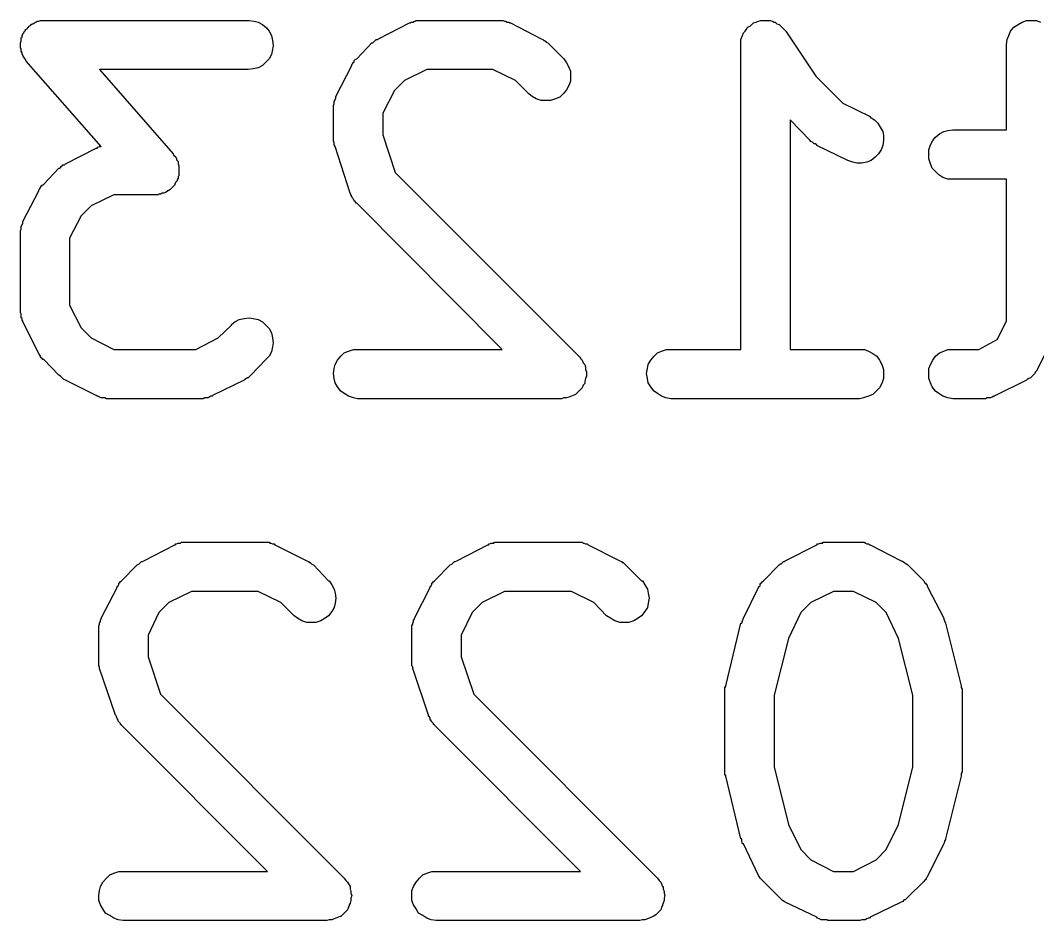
# Model space of a CAD drawing. Extents: x 15.91 to 17.39, y -11.49 to -9.94.
# Drawn here: x 16.3678 to 16.4896, y -10.4264 to -10.3186 of the extents above; entities that cross this region are included whole.
import ezdxf

# ---------------------------------------------------------------- set-up
doc = ezdxf.new("R2010")
doc.units = 0
doc.header["$MEASUREMENT"] = 0
doc.layers.add('BLACK', color=7, linetype='CONTINUOUS')

msp = doc.modelspace()

# ---------------------------------------------------------------- linework, layer by layer
at = {"layer": 'BLACK', "linetype": 'CONTINUOUS'}
for p, q in [((16.3686, -10.3196), (16.3687, -10.3194)), ((16.3687, -10.3194), (16.3688, -10.3194)), ((16.3688, -10.3193), (16.369, -10.3192)), ((16.3688, -10.3194), (16.3688, -10.3193)), ((16.369, -10.3192), (16.3691, -10.3191)), ((16.3691, -10.3191), (16.3692, -10.319)), ((16.3692, -10.319), (16.3693, -10.319)), ((16.3693, -10.319), (16.3695, -10.3189)), ((16.3695, -10.3189), (16.3696, -10.3188)), ((16.3696, -10.3188), (16.3697, -10.3188)), ((16.3697, -10.3188), (16.3698, -10.3187)), ((16.3698, -10.3187), (16.37, -10.3187)), ((16.37, -10.3187), (16.3702, -10.3186)), ((16.3702, -10.3186), (16.3703, -10.3186)), ((16.3703, -10.3186), (16.3704, -10.3186)), ((16.3704, -10.3186), (16.3706, -10.3186)), ((16.3706, -10.3186), (16.3708, -10.3186)), ((16.3708, -10.3186), (16.3951, -10.3186)), ((16.3951, -10.3186), (16.3952, -10.3186)), ((16.3952, -10.3186), (16.3958, -10.3187)), ((16.3958, -10.3187), (16.3963, -10.3188)), ((16.3963, -10.3188), (16.3968, -10.3191)), ((16.3968, -10.3191), (16.3973, -10.3195)), ((16.4107, -10.3208), (16.4144, -10.3189)), ((16.4144, -10.3189), (16.4145, -10.3189)), ((16.4145, -10.3189), (16.4146, -10.3188)), ((16.4146, -10.3188), (16.4146, -10.3188)), ((16.4146, -10.3188), (16.4148, -10.3188)), ((16.4148, -10.3188), (16.415, -10.3187)), ((16.415, -10.3187), (16.4151, -10.3187)), ((16.4151, -10.3187), (16.4152, -10.3186)), ((16.4152, -10.3186), (16.4154, -10.3186)), ((16.4154, -10.3186), (16.4156, -10.3186)), ((16.4156, -10.3186), (16.4157, -10.3186)), ((16.4157, -10.3186), (16.4158, -10.3186)), ((16.4158, -10.3186), (16.4251, -10.3186)), ((16.4251, -10.3186), (16.4252, -10.3186)), ((16.4252, -10.3186), (16.4253, -10.3186)), ((16.4253, -10.3186), (16.4254, -10.3186)), ((16.4254, -10.3186), (16.4256, -10.3186)), ((16.4256, -10.3186), (16.4258, -10.3187)), ((16.4258, -10.3187), (16.4258, -10.3187)), ((16.4258, -10.3187), (16.4259, -10.3187)), ((16.4259, -10.3187), (16.4261, -10.3188)), ((16.4261, -10.3188), (16.4263, -10.3188)), ((16.4263, -10.3188), (16.4264, -10.3189)), ((16.4264, -10.3189), (16.4265, -10.3189)), ((16.4265, -10.3189), (16.4302, -10.3208)), ((16.4548, -10.3196), (16.4549, -10.3194)), ((16.4549, -10.3194), (16.4552, -10.3193)), ((16.4549, -10.3194), (16.4549, -10.3194)), ((16.4549, -10.3194), (16.4549, -10.3194)), ((16.4552, -10.3193), (16.4554, -10.3191)), ((16.4554, -10.3191), (16.4556, -10.3189)), ((16.4554, -10.3191), (16.4554, -10.3191)), ((16.4554, -10.3191), (16.4554, -10.3191)), ((16.4556, -10.3189), (16.4559, -10.3188)), ((16.4559, -10.3188), (16.4562, -10.3187)), ((16.4559, -10.3188), (16.4559, -10.3188)), ((16.4559, -10.3188), (16.4559, -10.3188)), ((16.4562, -10.3187), (16.4565, -10.3186)), ((16.4565, -10.3186), (16.4565, -10.3186)), ((16.4565, -10.3186), (16.4565, -10.3186)), ((16.4565, -10.3186), (16.4567, -10.3186)), ((16.4567, -10.3186), (16.457, -10.3186)), ((16.457, -10.3186), (16.457, -10.3186)), ((16.457, -10.3186), (16.4573, -10.3186)), ((16.457, -10.3186), (16.457, -10.3186)), ((16.4573, -10.3186), (16.4576, -10.3186)), ((16.4576, -10.3186), (16.4576, -10.3186)), ((16.4576, -10.3186), (16.4576, -10.3186)), ((16.4576, -10.3186), (16.4579, -10.3187)), ((16.4579, -10.3187), (16.4581, -10.3188)), ((16.4581, -10.3188), (16.4582, -10.3188)), ((16.4582, -10.3188), (16.4582, -10.3188)), ((16.4582, -10.3188), (16.4584, -10.319)), ((16.4584, -10.319), (16.4587, -10.3191)), ((16.4587, -10.3191), (16.4587, -10.3191)), ((16.4587, -10.3191), (16.4587, -10.3191)), ((16.4587, -10.3191), (16.4589, -10.3193)), ((16.4589, -10.3193), (16.4591, -10.3195)), ((16.4864, -10.3199), (16.4868, -10.3194)), ((16.4868, -10.3194), (16.4873, -10.3191)), ((16.4873, -10.3191), (16.4878, -10.3188)), ((16.4878, -10.3188), (16.4883, -10.3186)), ((16.4883, -10.3186), (16.4889, -10.3186)), ((16.4889, -10.3186), (16.4895, -10.3186)), ((16.4895, -10.3186), (16.49, -10.3188)), ((16.3679, -10.3207), (16.368, -10.3206)), ((16.368, -10.3204), (16.3681, -10.3203)), ((16.368, -10.3206), (16.368, -10.3204)), ((16.3681, -10.3202), (16.3682, -10.3201)), ((16.3681, -10.3203), (16.3681, -10.3202)), ((16.3682, -10.3201), (16.3683, -10.3199)), ((16.3683, -10.3199), (16.3684, -10.3198)), ((16.3684, -10.3197), (16.3686, -10.3196)), ((16.3684, -10.3198), (16.3684, -10.3197)), ((16.3973, -10.3195), (16.3976, -10.3199)), ((16.3976, -10.3199), (16.3979, -10.3204)), ((16.3979, -10.3204), (16.398, -10.321)), ((16.4541, -10.3209), (16.4542, -10.3206)), ((16.4542, -10.3206), (16.4543, -10.3204)), ((16.4543, -10.3204), (16.4544, -10.3201)), ((16.4543, -10.3204), (16.4543, -10.3204)), ((16.4543, -10.3204), (16.4543, -10.3204)), ((16.4544, -10.3201), (16.4546, -10.3199)), ((16.4546, -10.3199), (16.4548, -10.3196)), ((16.4546, -10.3199), (16.4546, -10.3199)), ((16.4546, -10.3199), (16.4546, -10.3199)), ((16.4591, -10.3195), (16.4591, -10.3195)), ((16.4591, -10.3195), (16.4591, -10.3195)), ((16.4591, -10.3195), (16.4593, -10.3197)), ((16.4593, -10.3197), (16.4595, -10.3199)), ((16.4595, -10.3199), (16.4631, -10.3253)), ((16.486, -10.3209), (16.4862, -10.3204)), ((16.4862, -10.3204), (16.4864, -10.3199)), ((16.3678, -10.3213), (16.3679, -10.3211)), ((16.3678, -10.3214), (16.3678, -10.3213)), ((16.3678, -10.3215), (16.3678, -10.3214)), ((16.3678, -10.3217), (16.3678, -10.3215)), ((16.3678, -10.3219), (16.3678, -10.3217)), ((16.3679, -10.322), (16.3678, -10.3219)), ((16.3679, -10.3208), (16.3679, -10.3207)), ((16.3679, -10.3209), (16.3679, -10.3208)), ((16.3679, -10.3211), (16.3679, -10.3209)), ((16.398, -10.321), (16.3981, -10.3216)), ((16.3981, -10.3216), (16.398, -10.3221)), ((16.4081, -10.3232), (16.4099, -10.3213)), ((16.4099, -10.3213), (16.41, -10.3213)), ((16.41, -10.3213), (16.4101, -10.3212)), ((16.4101, -10.3212), (16.4102, -10.3211)), ((16.4102, -10.3211), (16.4103, -10.321)), ((16.4103, -10.321), (16.4104, -10.3209)), ((16.4104, -10.3209), (16.4106, -10.3209)), ((16.4106, -10.3209), (16.4107, -10.3208)), ((16.4302, -10.3208), (16.4302, -10.3208)), ((16.4302, -10.3208), (16.4304, -10.3209)), ((16.4304, -10.3209), (16.4305, -10.321)), ((16.4305, -10.321), (16.4306, -10.321)), ((16.4306, -10.321), (16.4307, -10.3211)), ((16.4307, -10.3211), (16.4308, -10.3212)), ((16.4308, -10.3212), (16.431, -10.3213)), ((16.431, -10.3213), (16.4329, -10.3232)), ((16.4541, -10.3212), (16.4541, -10.3209)), ((16.4541, -10.3209), (16.4541, -10.3209)), ((16.4541, -10.3209), (16.4541, -10.3209)), ((16.4541, -10.3215), (16.4541, -10.3212)), ((16.4541, -10.358), (16.4541, -10.3215)), ((16.4541, -10.3215), (16.4541, -10.3215)), ((16.4541, -10.3215), (16.4541, -10.3215)), ((16.4541, -10.3215), (16.4541, -10.3215)), ((16.4541, -10.3215), (16.4541, -10.3215)), ((16.4859, -10.3215), (16.486, -10.3209)), ((16.4859, -10.3317), (16.4859, -10.3215)), ((16.4859, -10.3215), (16.4859, -10.3215)), ((16.3679, -10.3221), (16.3679, -10.322)), ((16.3679, -10.3223), (16.3679, -10.3221)), ((16.368, -10.3225), (16.3679, -10.3223)), ((16.368, -10.3226), (16.368, -10.3225)), ((16.368, -10.3225), (16.368, -10.3225)), ((16.3681, -10.3228), (16.368, -10.3226)), ((16.3682, -10.323), (16.3681, -10.3228)), ((16.3683, -10.3231), (16.3682, -10.323)), ((16.3683, -10.3232), (16.3683, -10.3231)), ((16.3979, -10.3227), (16.3976, -10.3232)), ((16.398, -10.3221), (16.3979, -10.3227)), ((16.3684, -10.3233), (16.3683, -10.3232)), ((16.3685, -10.3235), (16.3684, -10.3233)), ((16.3775, -10.3337), (16.3685, -10.3235)), ((16.3685, -10.3235), (16.3685, -10.3235)), ((16.3963, -10.3243), (16.3957, -10.3244)), ((16.3968, -10.324), (16.3963, -10.3243)), ((16.3972, -10.3236), (16.3968, -10.324)), ((16.3976, -10.3232), (16.3972, -10.3236)), ((16.4056, -10.3277), (16.4075, -10.324)), ((16.4075, -10.3239), (16.4076, -10.3238)), ((16.4075, -10.324), (16.4075, -10.3239)), ((16.4076, -10.3238), (16.4077, -10.3236)), ((16.4077, -10.3236), (16.4078, -10.3236)), ((16.4078, -10.3234), (16.4079, -10.3233)), ((16.4078, -10.3236), (16.4078, -10.3234)), ((16.4079, -10.3233), (16.4081, -10.3232)), ((16.4329, -10.3232), (16.4329, -10.3232)), ((16.4329, -10.3232), (16.4332, -10.3237)), ((16.4332, -10.3237), (16.4335, -10.3242)), ((16.4335, -10.3242), (16.4337, -10.3247)), ((16.3951, -10.3245), (16.3773, -10.3245)), ((16.3773, -10.3245), (16.3861, -10.3346)), ((16.3957, -10.3244), (16.3951, -10.3245)), ((16.4165, -10.3245), (16.4138, -10.3258)), ((16.4244, -10.3245), (16.4165, -10.3245)), ((16.4271, -10.3258), (16.4244, -10.3245)), ((16.4337, -10.3247), (16.4337, -10.3253)), ((16.4337, -10.3253), (16.4337, -10.3259)), ((16.4631, -10.3253), (16.4663, -10.3285)), ((16.4138, -10.3258), (16.4126, -10.327)), ((16.4287, -10.3274), (16.4271, -10.3258)), ((16.4335, -10.3264), (16.4332, -10.3269)), ((16.4337, -10.3259), (16.4335, -10.3264)), ((16.4055, -10.3281), (16.4056, -10.3279)), ((16.4056, -10.3278), (16.4056, -10.3277)), ((16.4056, -10.3279), (16.4056, -10.3278)), ((16.4126, -10.327), (16.4112, -10.3297)), ((16.4291, -10.3277), (16.4287, -10.3274)), ((16.4296, -10.328), (16.4291, -10.3277)), ((16.4302, -10.3282), (16.4296, -10.328)), ((16.4319, -10.328), (16.4313, -10.3282)), ((16.4324, -10.3278), (16.4319, -10.328)), ((16.4328, -10.3274), (16.4324, -10.3278)), ((16.4332, -10.3269), (16.4328, -10.3274)), ((16.4053, -10.3288), (16.4054, -10.3286)), ((16.4053, -10.3289), (16.4053, -10.3288)), ((16.4053, -10.329), (16.4053, -10.3289)), ((16.4053, -10.3328), (16.4053, -10.329)), ((16.4053, -10.329), (16.4053, -10.329)), ((16.4054, -10.3283), (16.4055, -10.3281)), ((16.4054, -10.3284), (16.4054, -10.3283)), ((16.4054, -10.3283), (16.4054, -10.3283)), ((16.4054, -10.3286), (16.4054, -10.3284)), ((16.4308, -10.3282), (16.4302, -10.3282)), ((16.4313, -10.3282), (16.4308, -10.3282)), ((16.4663, -10.3285), (16.4696, -10.3301)), ((16.4112, -10.3297), (16.4112, -10.3323)), ((16.4696, -10.3301), (16.4696, -10.3302)), ((16.4696, -10.3302), (16.4701, -10.3305)), ((16.4624, -10.333), (16.46, -10.3305)), ((16.46, -10.3305), (16.46, -10.358)), ((16.4701, -10.3305), (16.4705, -10.3309)), ((16.4705, -10.3309), (16.4708, -10.3314)), ((16.4708, -10.3314), (16.4711, -10.3319)), ((16.4053, -10.333), (16.4053, -10.3328)), ((16.4112, -10.3323), (16.4127, -10.3368)), ((16.4711, -10.3319), (16.4712, -10.3324)), ((16.4712, -10.3324), (16.4712, -10.333)), ((16.4771, -10.333), (16.4774, -10.3326)), ((16.4774, -10.3326), (16.4779, -10.3322)), ((16.4779, -10.3322), (16.4784, -10.3319)), ((16.4784, -10.3319), (16.4789, -10.3318)), ((16.4789, -10.3318), (16.4795, -10.3317)), ((16.4795, -10.3317), (16.4859, -10.3317)), ((16.3732, -10.3358), (16.3769, -10.3339)), ((16.3769, -10.3339), (16.377, -10.3339)), ((16.377, -10.3339), (16.3771, -10.3338)), ((16.3771, -10.3338), (16.3773, -10.3337)), ((16.3771, -10.3338), (16.3771, -10.3338)), ((16.3773, -10.3337), (16.3775, -10.3337)), ((16.4053, -10.3331), (16.4053, -10.333)), ((16.4054, -10.3332), (16.4053, -10.3331)), ((16.4054, -10.3334), (16.4054, -10.3332)), ((16.4054, -10.3335), (16.4054, -10.3334)), ((16.4055, -10.3337), (16.4054, -10.3335)), ((16.4073, -10.3393), (16.4055, -10.3337)), ((16.4055, -10.3337), (16.4055, -10.3337)), ((16.4625, -10.3331), (16.4624, -10.333)), ((16.4627, -10.3332), (16.4625, -10.3331)), ((16.4628, -10.3333), (16.4627, -10.3332)), ((16.4629, -10.3334), (16.4628, -10.3333)), ((16.463, -10.3334), (16.4629, -10.3334)), ((16.4632, -10.3335), (16.463, -10.3334)), ((16.4632, -10.3336), (16.4632, -10.3335)), ((16.4669, -10.3354), (16.4632, -10.3336)), ((16.4711, -10.3336), (16.4709, -10.3341)), ((16.4712, -10.333), (16.4711, -10.3336)), ((16.4766, -10.3341), (16.4768, -10.3335)), ((16.4768, -10.3335), (16.4771, -10.333)), ((16.3861, -10.3346), (16.3861, -10.3346)), ((16.3861, -10.3346), (16.3862, -10.3348)), ((16.3862, -10.3348), (16.3864, -10.3349)), ((16.3864, -10.3349), (16.3864, -10.335)), ((16.3864, -10.335), (16.3865, -10.3351)), ((16.3865, -10.3351), (16.3865, -10.3353)), ((16.3865, -10.3353), (16.3866, -10.3354)), ((16.4702, -10.335), (16.4697, -10.3354)), ((16.4706, -10.3346), (16.4702, -10.335)), ((16.4709, -10.3341), (16.4706, -10.3346)), ((16.4766, -10.3346), (16.4766, -10.3341)), ((16.4766, -10.3352), (16.4766, -10.3346)), ((16.4768, -10.3358), (16.4766, -10.3352)), ((16.3706, -10.3382), (16.3724, -10.3363)), ((16.3724, -10.3363), (16.3725, -10.3363)), ((16.3725, -10.3363), (16.3726, -10.3362)), ((16.3726, -10.3362), (16.3727, -10.3361)), ((16.3727, -10.3361), (16.3728, -10.336)), ((16.3728, -10.336), (16.3729, -10.3359)), ((16.3729, -10.3359), (16.3731, -10.3359)), ((16.3731, -10.3359), (16.3732, -10.3358)), ((16.3866, -10.3354), (16.3867, -10.3355)), ((16.3867, -10.3355), (16.3867, -10.3356)), ((16.3867, -10.3356), (16.3867, -10.3358)), ((16.3867, -10.3358), (16.3868, -10.336)), ((16.3868, -10.336), (16.3868, -10.3361)), ((16.3868, -10.3361), (16.3868, -10.3362)), ((16.3868, -10.3362), (16.3868, -10.3364)), ((16.3868, -10.3364), (16.3868, -10.3366)), ((16.4675, -10.3356), (16.4669, -10.3354)), ((16.468, -10.3357), (16.4675, -10.3356)), ((16.4686, -10.3357), (16.468, -10.3357)), ((16.4692, -10.3356), (16.4686, -10.3357)), ((16.4697, -10.3354), (16.4692, -10.3356)), ((16.477, -10.3363), (16.4768, -10.3358)), ((16.4774, -10.3367), (16.477, -10.3363)), ((16.3867, -10.3375), (16.3866, -10.3377)), ((16.3866, -10.3377), (16.3866, -10.3378)), ((16.3868, -10.3372), (16.3867, -10.3373)), ((16.3867, -10.3373), (16.3867, -10.3375)), ((16.3868, -10.3366), (16.3868, -10.3367)), ((16.3868, -10.3367), (16.3868, -10.3368)), ((16.3868, -10.3368), (16.3868, -10.3369)), ((16.3868, -10.3369), (16.3868, -10.3371)), ((16.3868, -10.3371), (16.3868, -10.3372)), ((16.4127, -10.3368), (16.4347, -10.3588)), ((16.4778, -10.3371), (16.4774, -10.3367)), ((16.4783, -10.3374), (16.4778, -10.3371)), ((16.4789, -10.3376), (16.4783, -10.3374)), ((16.4795, -10.3376), (16.4789, -10.3376)), ((16.4859, -10.3376), (16.4795, -10.3376)), ((16.4795, -10.3376), (16.4795, -10.3376)), ((16.4859, -10.3546), (16.4859, -10.3376)), ((16.37, -10.3389), (16.3701, -10.3388)), ((16.37, -10.339), (16.37, -10.3389)), ((16.3701, -10.3388), (16.3702, -10.3386)), ((16.3702, -10.3386), (16.3703, -10.3385)), ((16.3703, -10.3384), (16.3705, -10.3383)), ((16.3703, -10.3385), (16.3703, -10.3384)), ((16.3705, -10.3383), (16.3706, -10.3382)), ((16.3857, -10.3389), (16.3855, -10.339)), ((16.3858, -10.3388), (16.3857, -10.3389)), ((16.3859, -10.3387), (16.3858, -10.3388)), ((16.386, -10.3386), (16.3859, -10.3387)), ((16.3861, -10.3385), (16.386, -10.3386)), ((16.3862, -10.3384), (16.3861, -10.3385)), ((16.3863, -10.3383), (16.3862, -10.3384)), ((16.3864, -10.338), (16.3863, -10.3382)), ((16.3863, -10.3382), (16.3863, -10.3383)), ((16.3865, -10.3379), (16.3864, -10.338)), ((16.3866, -10.3378), (16.3865, -10.3379)), ((16.3681, -10.3427), (16.37, -10.339)), ((16.379, -10.3395), (16.3763, -10.3408)), ((16.3839, -10.3395), (16.379, -10.3395)), ((16.3841, -10.3395), (16.3839, -10.3395)), ((16.3843, -10.3395), (16.3841, -10.3395)), ((16.3844, -10.3394), (16.3843, -10.3395)), ((16.3845, -10.3394), (16.3844, -10.3394)), ((16.3846, -10.3394), (16.3845, -10.3394)), ((16.3848, -10.3393), (16.3846, -10.3394)), ((16.3849, -10.3393), (16.3848, -10.3393)), ((16.385, -10.3393), (16.3849, -10.3393)), ((16.3852, -10.3392), (16.385, -10.3393)), ((16.3854, -10.3391), (16.3852, -10.3392)), ((16.3855, -10.339), (16.3854, -10.339)), ((16.3854, -10.339), (16.3854, -10.3391)), ((16.4074, -10.3394), (16.4073, -10.3393)), ((16.4074, -10.3395), (16.4074, -10.3394)), ((16.4075, -10.3397), (16.4074, -10.3395)), ((16.4076, -10.3399), (16.4075, -10.3397)), ((16.4077, -10.34), (16.4076, -10.3399)), ((16.4076, -10.3399), (16.4076, -10.3399)), ((16.4078, -10.3402), (16.4077, -10.34)), ((16.3763, -10.3408), (16.3751, -10.342)), ((16.4079, -10.3403), (16.4078, -10.3402)), ((16.408, -10.3404), (16.4079, -10.3403)), ((16.408, -10.3405), (16.408, -10.3404)), ((16.4081, -10.3405), (16.408, -10.3405)), ((16.4255, -10.358), (16.4081, -10.3405)), ((16.3751, -10.342), (16.3737, -10.3447)), ((16.3678, -10.3438), (16.3679, -10.3436)), ((16.3678, -10.3439), (16.3678, -10.3438)), ((16.3679, -10.3433), (16.368, -10.3431)), ((16.3679, -10.3434), (16.3679, -10.3433)), ((16.3679, -10.3433), (16.3679, -10.3433)), ((16.3679, -10.3436), (16.3679, -10.3434)), ((16.368, -10.3431), (16.3681, -10.3429)), ((16.3681, -10.3428), (16.3681, -10.3427)), ((16.3681, -10.3429), (16.3681, -10.3428)), ((16.3678, -10.344), (16.3678, -10.3439)), ((16.3678, -10.3534), (16.3678, -10.344)), ((16.3678, -10.344), (16.3678, -10.344)), ((16.3737, -10.3447), (16.3737, -10.3527)), ((16.3678, -10.3535), (16.3678, -10.3534)), ((16.3678, -10.3536), (16.3678, -10.3535)), ((16.3737, -10.3527), (16.3751, -10.3554)), ((16.3679, -10.3538), (16.3678, -10.3536)), ((16.3679, -10.354), (16.3679, -10.3538)), ((16.3679, -10.3541), (16.3679, -10.354)), ((16.3679, -10.3542), (16.3679, -10.3541)), ((16.368, -10.3543), (16.3679, -10.3542)), ((16.368, -10.3545), (16.368, -10.3543)), ((16.3681, -10.3546), (16.368, -10.3545)), ((16.3681, -10.3547), (16.3681, -10.3546)), ((16.37, -10.3585), (16.3681, -10.3547)), ((16.3681, -10.3547), (16.3681, -10.3547)), ((16.3931, -10.355), (16.3935, -10.3547)), ((16.3935, -10.3547), (16.394, -10.3544)), ((16.394, -10.3544), (16.3946, -10.3543)), ((16.3946, -10.3543), (16.3952, -10.3542)), ((16.3952, -10.3542), (16.3957, -10.3543)), ((16.3957, -10.3543), (16.3963, -10.3544)), ((16.3963, -10.3544), (16.3968, -10.3547)), ((16.3968, -10.3547), (16.3972, -10.3551)), ((16.4848, -10.3568), (16.4859, -10.3546)), ((16.3751, -10.3554), (16.3763, -10.3566)), ((16.3915, -10.3566), (16.3931, -10.3551)), ((16.3931, -10.3551), (16.3931, -10.355)), ((16.3972, -10.3551), (16.3976, -10.3555)), ((16.3976, -10.3555), (16.3979, -10.356)), ((16.3979, -10.356), (16.398, -10.3566)), ((16.3763, -10.3566), (16.379, -10.358)), ((16.3888, -10.358), (16.3915, -10.3566)), ((16.398, -10.3566), (16.3981, -10.3572)), ((16.3981, -10.3572), (16.398, -10.3577)), ((16.4826, -10.358), (16.4848, -10.3568)), ((16.4915, -10.3566), (16.4896, -10.3604)), ((16.379, -10.358), (16.3888, -10.358)), ((16.3979, -10.3583), (16.3976, -10.3588)), ((16.398, -10.3577), (16.3979, -10.3583)), ((16.4062, -10.3588), (16.4066, -10.3584)), ((16.4066, -10.3584), (16.4071, -10.3582)), ((16.4071, -10.3582), (16.4077, -10.358)), ((16.4077, -10.358), (16.4083, -10.358)), ((16.4083, -10.358), (16.4255, -10.358)), ((16.4437, -10.3588), (16.4441, -10.3584)), ((16.4441, -10.3584), (16.4446, -10.3582)), ((16.4446, -10.3582), (16.4452, -10.358)), ((16.4452, -10.358), (16.4458, -10.358)), ((16.4458, -10.358), (16.4541, -10.358)), ((16.46, -10.358), (16.4683, -10.358)), ((16.4683, -10.358), (16.4683, -10.358)), ((16.4683, -10.358), (16.4689, -10.358)), ((16.4689, -10.358), (16.4694, -10.3582)), ((16.4694, -10.3582), (16.4699, -10.3585)), ((16.4774, -10.3588), (16.4779, -10.3584)), ((16.4779, -10.3584), (16.4784, -10.3582)), ((16.4784, -10.3582), (16.4789, -10.358)), ((16.4789, -10.358), (16.4795, -10.358)), ((16.4795, -10.358), (16.4826, -10.358)), ((16.3701, -10.3586), (16.37, -10.3585)), ((16.3702, -10.3588), (16.3701, -10.3586)), ((16.3702, -10.3589), (16.3702, -10.3588)), ((16.3703, -10.359), (16.3702, -10.3589)), ((16.3704, -10.3591), (16.3703, -10.359)), ((16.3705, -10.3592), (16.3704, -10.3591)), ((16.3706, -10.3592), (16.3705, -10.3592)), ((16.3724, -10.3611), (16.3706, -10.3592)), ((16.3972, -10.3592), (16.3954, -10.3611)), ((16.3976, -10.3588), (16.3972, -10.3592)), ((16.4055, -10.3598), (16.4058, -10.3593)), ((16.4058, -10.3593), (16.4062, -10.3588)), ((16.4347, -10.3588), (16.4347, -10.3588)), ((16.4347, -10.3588), (16.4347, -10.3588)), ((16.4347, -10.3588), (16.4347, -10.3588)), ((16.4347, -10.3588), (16.4348, -10.3589)), ((16.4348, -10.3589), (16.4349, -10.3591)), ((16.4349, -10.3591), (16.4351, -10.3593)), ((16.4351, -10.3593), (16.4351, -10.3593)), ((16.4351, -10.3593), (16.4351, -10.3593)), ((16.4351, -10.3593), (16.4352, -10.3596)), ((16.4352, -10.3596), (16.4354, -10.3598)), ((16.443, -10.3598), (16.4433, -10.3593)), ((16.4433, -10.3593), (16.4437, -10.3588)), ((16.4699, -10.3585), (16.4704, -10.3588)), ((16.4704, -10.3588), (16.4707, -10.3593)), ((16.4707, -10.3593), (16.471, -10.3598)), ((16.4768, -10.3598), (16.4771, -10.3593)), ((16.4771, -10.3593), (16.4774, -10.3588)), ((16.4053, -10.3609), (16.4054, -10.3603)), ((16.4054, -10.3615), (16.4053, -10.3609)), ((16.4054, -10.3603), (16.4055, -10.3598)), ((16.4354, -10.3598), (16.4354, -10.3598)), ((16.4354, -10.3598), (16.4354, -10.3598)), ((16.4354, -10.3598), (16.4355, -10.3601)), ((16.4355, -10.3601), (16.4355, -10.3604)), ((16.4355, -10.3604), (16.4355, -10.3604)), ((16.4355, -10.3604), (16.4355, -10.3604)), ((16.4355, -10.3604), (16.4356, -10.3607)), ((16.4356, -10.3607), (16.4356, -10.3609)), ((16.4356, -10.3609), (16.4356, -10.3609)), ((16.4356, -10.3609), (16.4356, -10.3609)), ((16.4356, -10.3609), (16.4356, -10.3612)), ((16.4428, -10.3609), (16.4429, -10.3603)), ((16.4429, -10.3615), (16.4428, -10.3609)), ((16.4429, -10.3603), (16.443, -10.3598)), ((16.471, -10.3598), (16.4712, -10.3604)), ((16.4712, -10.3604), (16.4712, -10.3609)), ((16.4712, -10.3609), (16.4712, -10.3615)), ((16.4766, -10.3603), (16.4768, -10.3598)), ((16.4766, -10.3609), (16.4766, -10.3603)), ((16.4766, -10.3615), (16.4766, -10.3609)), ((16.4893, -10.3609), (16.4892, -10.361)), ((16.4894, -10.3607), (16.4893, -10.3609)), ((16.4893, -10.3609), (16.4893, -10.3609)), ((16.4896, -10.3605), (16.4894, -10.3607)), ((16.4896, -10.3604), (16.4896, -10.3604)), ((16.4896, -10.3604), (16.4896, -10.3604)), ((16.4896, -10.3604), (16.4896, -10.3605)), ((16.3726, -10.3612), (16.3724, -10.3611)), ((16.3727, -10.3613), (16.3726, -10.3612)), ((16.3728, -10.3614), (16.3727, -10.3613)), ((16.3729, -10.3615), (16.3728, -10.3614)), ((16.373, -10.3616), (16.3729, -10.3615)), ((16.3732, -10.3617), (16.373, -10.3616)), ((16.3769, -10.3635), (16.3732, -10.3617)), ((16.3732, -10.3617), (16.3732, -10.3617)), ((16.3946, -10.3617), (16.3908, -10.3635)), ((16.3947, -10.3616), (16.3946, -10.3617)), ((16.3949, -10.3615), (16.3947, -10.3616)), ((16.395, -10.3614), (16.3949, -10.3615)), ((16.3951, -10.3614), (16.395, -10.3614)), ((16.3952, -10.3613), (16.3951, -10.3614)), ((16.3953, -10.3612), (16.3952, -10.3613)), ((16.3954, -10.3611), (16.3953, -10.3612)), ((16.4055, -10.362), (16.4054, -10.3615)), ((16.4058, -10.3625), (16.4055, -10.362)), ((16.4354, -10.3621), (16.4352, -10.3623)), ((16.4355, -10.3615), (16.4354, -10.3618)), ((16.4354, -10.3618), (16.4354, -10.3621)), ((16.4354, -10.3621), (16.4354, -10.3621)), ((16.4354, -10.3621), (16.4354, -10.3621)), ((16.4356, -10.3612), (16.4355, -10.3615)), ((16.4355, -10.3615), (16.4355, -10.3615)), ((16.4355, -10.3615), (16.4355, -10.3615)), ((16.443, -10.362), (16.4429, -10.3615)), ((16.4433, -10.3625), (16.443, -10.362)), ((16.471, -10.3621), (16.4707, -10.3626)), ((16.4712, -10.3615), (16.471, -10.3621)), ((16.4768, -10.362), (16.4766, -10.3615)), ((16.477, -10.3625), (16.4768, -10.362)), ((16.4883, -10.3617), (16.4846, -10.3635)), ((16.4884, -10.3616), (16.4883, -10.3617)), ((16.4886, -10.3615), (16.4884, -10.3616)), ((16.4884, -10.3616), (16.4884, -10.3616)), ((16.4888, -10.3614), (16.4886, -10.3615)), ((16.4889, -10.3613), (16.4888, -10.3614)), ((16.4891, -10.3611), (16.4889, -10.3613)), ((16.4889, -10.3613), (16.4889, -10.3613)), ((16.4892, -10.361), (16.4891, -10.3611)), ((16.4062, -10.363), (16.4058, -10.3625)), ((16.4066, -10.3633), (16.4062, -10.363)), ((16.4071, -10.3636), (16.4066, -10.3633)), ((16.4345, -10.3632), (16.4343, -10.3634)), ((16.4347, -10.363), (16.4345, -10.3632)), ((16.4349, -10.3628), (16.4347, -10.363)), ((16.4347, -10.363), (16.4347, -10.363)), ((16.4347, -10.363), (16.4347, -10.363)), ((16.4351, -10.3626), (16.4349, -10.3628)), ((16.4352, -10.3623), (16.4351, -10.3626)), ((16.4351, -10.3626), (16.4351, -10.3626)), ((16.4351, -10.3626), (16.4351, -10.3626)), ((16.4437, -10.363), (16.4433, -10.3625)), ((16.4441, -10.3633), (16.4437, -10.363)), ((16.4446, -10.3636), (16.4441, -10.3633)), ((16.4703, -10.363), (16.4699, -10.3634)), ((16.4707, -10.3626), (16.4703, -10.363)), ((16.4774, -10.363), (16.477, -10.3625)), ((16.4778, -10.3633), (16.4774, -10.363)), ((16.4783, -10.3636), (16.4778, -10.3633)), ((16.377, -10.3636), (16.3769, -10.3635)), ((16.3771, -10.3636), (16.377, -10.3636)), ((16.3773, -10.3637), (16.3771, -10.3636)), ((16.3775, -10.3638), (16.3773, -10.3637)), ((16.3776, -10.3638), (16.3775, -10.3638)), ((16.3777, -10.3638), (16.3776, -10.3638)), ((16.3779, -10.3638), (16.3777, -10.3638)), ((16.3781, -10.3639), (16.3779, -10.3638)), ((16.3782, -10.3639), (16.3781, -10.3639)), ((16.3781, -10.3639), (16.3781, -10.3639)), ((16.3783, -10.3639), (16.3782, -10.3639)), ((16.3895, -10.3639), (16.3783, -10.3639)), ((16.3896, -10.3639), (16.3895, -10.3639)), ((16.3897, -10.3639), (16.3896, -10.3639)), ((16.3899, -10.3638), (16.3897, -10.3639)), ((16.3901, -10.3638), (16.3899, -10.3638)), ((16.3902, -10.3638), (16.3901, -10.3638)), ((16.3903, -10.3638), (16.3902, -10.3638)), ((16.3904, -10.3637), (16.3903, -10.3638)), ((16.3906, -10.3636), (16.3904, -10.3637)), ((16.3907, -10.3636), (16.3906, -10.3636)), ((16.3908, -10.3636), (16.3907, -10.3636)), ((16.3908, -10.3635), (16.3908, -10.3636)), ((16.4077, -10.3638), (16.4071, -10.3636)), ((16.4082, -10.3639), (16.4077, -10.3638)), ((16.4083, -10.3639), (16.4082, -10.3639)), ((16.4326, -10.3639), (16.4083, -10.3639)), ((16.4329, -10.3638), (16.4326, -10.3639)), ((16.4332, -10.3638), (16.4329, -10.3638)), ((16.4335, -10.3637), (16.4332, -10.3638)), ((16.4332, -10.3638), (16.4332, -10.3638)), ((16.4332, -10.3638), (16.4332, -10.3638)), ((16.4338, -10.3636), (16.4335, -10.3637)), ((16.434, -10.3635), (16.4338, -10.3636)), ((16.4338, -10.3636), (16.4338, -10.3636)), ((16.4338, -10.3636), (16.4338, -10.3636)), ((16.4343, -10.3634), (16.434, -10.3635)), ((16.4343, -10.3634), (16.4343, -10.3634)), ((16.4343, -10.3634), (16.4343, -10.3634)), ((16.4451, -10.3638), (16.4446, -10.3636)), ((16.4457, -10.3639), (16.4451, -10.3638)), ((16.4458, -10.3639), (16.4457, -10.3639)), ((16.4683, -10.3639), (16.4458, -10.3639)), ((16.4688, -10.3638), (16.4683, -10.3639)), ((16.4694, -10.3636), (16.4688, -10.3638)), ((16.4699, -10.3634), (16.4694, -10.3636)), ((16.4789, -10.3638), (16.4783, -10.3636)), ((16.4795, -10.3639), (16.4789, -10.3638)), ((16.4833, -10.3639), (16.4795, -10.3639)), ((16.4795, -10.3639), (16.4795, -10.3639)), ((16.4834, -10.3639), (16.4833, -10.3639)), ((16.4833, -10.3639), (16.4833, -10.3639)), ((16.4836, -10.3638), (16.4834, -10.3639)), ((16.4838, -10.3638), (16.4836, -10.3638)), ((16.4839, -10.3638), (16.4838, -10.3638)), ((16.484, -10.3638), (16.4839, -10.3638)), ((16.4842, -10.3637), (16.484, -10.3638)), ((16.4844, -10.3636), (16.4842, -10.3637)), ((16.4845, -10.3636), (16.4844, -10.3636)), ((16.4846, -10.3635), (16.4845, -10.3636)), ((16.4845, -10.3636), (16.4845, -10.3636)), ((16.3826, -10.3833), (16.3863, -10.3814)), ((16.3863, -10.3814), (16.3864, -10.3814)), ((16.3864, -10.3814), (16.3864, -10.3813)), ((16.3864, -10.3813), (16.3865, -10.3813)), ((16.3865, -10.3813), (16.3867, -10.3812)), ((16.3867, -10.3812), (16.3869, -10.3812)), ((16.3869, -10.3812), (16.387, -10.3812)), ((16.387, -10.3812), (16.3871, -10.3811)), ((16.3871, -10.3811), (16.3873, -10.3811)), ((16.3873, -10.3811), (16.3875, -10.3811)), ((16.3875, -10.3811), (16.3876, -10.3811)), ((16.3876, -10.3811), (16.3876, -10.3811)), ((16.3876, -10.3811), (16.397, -10.3811)), ((16.397, -10.3811), (16.3971, -10.3811)), ((16.3971, -10.3811), (16.3971, -10.3811)), ((16.3971, -10.3811), (16.3972, -10.3811)), ((16.3972, -10.3811), (16.3974, -10.3811)), ((16.3974, -10.3811), (16.3976, -10.3811)), ((16.3976, -10.3811), (16.3977, -10.3812)), ((16.3977, -10.3812), (16.3978, -10.3812)), ((16.3978, -10.3812), (16.398, -10.3813)), ((16.398, -10.3813), (16.3982, -10.3813)), ((16.3982, -10.3813), (16.3983, -10.3814)), ((16.3983, -10.3814), (16.3983, -10.3814)), ((16.3983, -10.3814), (16.4021, -10.3833)), ((16.4201, -10.3833), (16.4238, -10.3814)), ((16.4238, -10.3814), (16.4239, -10.3814)), ((16.4239, -10.3814), (16.4239, -10.3813)), ((16.4239, -10.3813), (16.424, -10.3813)), ((16.424, -10.3813), (16.4242, -10.3812)), ((16.4242, -10.3812), (16.4244, -10.3812)), ((16.4244, -10.3812), (16.4245, -10.3812)), ((16.4245, -10.3812), (16.4246, -10.3811)), ((16.4246, -10.3811), (16.4248, -10.3811)), ((16.4248, -10.3811), (16.425, -10.3811)), ((16.425, -10.3811), (16.4251, -10.3811)), ((16.4251, -10.3811), (16.4251, -10.3811)), ((16.4251, -10.3811), (16.4345, -10.3811)), ((16.4345, -10.3811), (16.4346, -10.3811)), ((16.4346, -10.3811), (16.4346, -10.3811)), ((16.4346, -10.3811), (16.4347, -10.3811)), ((16.4347, -10.3811), (16.4349, -10.3811)), ((16.4349, -10.3811), (16.4351, -10.3811)), ((16.4351, -10.3811), (16.4352, -10.3812)), ((16.4352, -10.3812), (16.4353, -10.3812)), ((16.4353, -10.3812), (16.4355, -10.3813)), ((16.4355, -10.3813), (16.4357, -10.3813)), ((16.4357, -10.3813), (16.4358, -10.3814)), ((16.4358, -10.3814), (16.4358, -10.3814)), ((16.4358, -10.3814), (16.4396, -10.3833)), ((16.4594, -10.3833), (16.4632, -10.3814)), ((16.4632, -10.3814), (16.4633, -10.3813)), ((16.4632, -10.3814), (16.4632, -10.3814)), ((16.4633, -10.3813), (16.4634, -10.3813)), ((16.4634, -10.3813), (16.4636, -10.3812)), ((16.4636, -10.3812), (16.4638, -10.3812)), ((16.4638, -10.3812), (16.4639, -10.3812)), ((16.4639, -10.3812), (16.4639, -10.3811)), ((16.4639, -10.3811), (16.4641, -10.3811)), ((16.4641, -10.3811), (16.4643, -10.3811)), ((16.4643, -10.3811), (16.4644, -10.3811)), ((16.4644, -10.3811), (16.4645, -10.3811)), ((16.4645, -10.3811), (16.4683, -10.3811)), ((16.4683, -10.3811), (16.4684, -10.3811)), ((16.4683, -10.3811), (16.4683, -10.3811)), ((16.4684, -10.3811), (16.4685, -10.3811)), ((16.4685, -10.3811), (16.4687, -10.3811)), ((16.4687, -10.3811), (16.4689, -10.3811)), ((16.4689, -10.3811), (16.469, -10.3812)), ((16.469, -10.3812), (16.469, -10.3812)), ((16.469, -10.3812), (16.4692, -10.3813)), ((16.4692, -10.3813), (16.4694, -10.3813)), ((16.4694, -10.3813), (16.4695, -10.3814)), ((16.4695, -10.3814), (16.4696, -10.3814)), ((16.4696, -10.3814), (16.4733, -10.3833)), ((16.3799, -10.3857), (16.3818, -10.3838)), ((16.3818, -10.3838), (16.382, -10.3837)), ((16.3818, -10.3838), (16.3818, -10.3838)), ((16.382, -10.3837), (16.3821, -10.3836)), ((16.3821, -10.3836), (16.3822, -10.3835)), ((16.3822, -10.3835), (16.3823, -10.3834)), ((16.3823, -10.3834), (16.3824, -10.3834)), ((16.3824, -10.3834), (16.3826, -10.3833)), ((16.4021, -10.3833), (16.4021, -10.3833)), ((16.4021, -10.3833), (16.4023, -10.3834)), ((16.4023, -10.3834), (16.4024, -10.3835)), ((16.4024, -10.3835), (16.4025, -10.3835)), ((16.4025, -10.3835), (16.4026, -10.3836)), ((16.4026, -10.3836), (16.4027, -10.3837)), ((16.4027, -10.3837), (16.4029, -10.3838)), ((16.4029, -10.3838), (16.4047, -10.3857)), ((16.4174, -10.3857), (16.4193, -10.3838)), ((16.4193, -10.3838), (16.4195, -10.3837)), ((16.4193, -10.3838), (16.4193, -10.3838)), ((16.4195, -10.3837), (16.4196, -10.3836)), ((16.4196, -10.3836), (16.4197, -10.3835)), ((16.4197, -10.3835), (16.4198, -10.3834)), ((16.4198, -10.3834), (16.4199, -10.3834)), ((16.4199, -10.3834), (16.4201, -10.3833)), ((16.4396, -10.3833), (16.4396, -10.3833)), ((16.4396, -10.3833), (16.4398, -10.3834)), ((16.4398, -10.3834), (16.4399, -10.3835)), ((16.4399, -10.3835), (16.44, -10.3835)), ((16.44, -10.3835), (16.4401, -10.3836)), ((16.4401, -10.3836), (16.4402, -10.3837)), ((16.4402, -10.3837), (16.4403, -10.3838)), ((16.4403, -10.3838), (16.4422, -10.3857)), ((16.4568, -10.3857), (16.4587, -10.3838)), ((16.4587, -10.3838), (16.4588, -10.3837)), ((16.4587, -10.3838), (16.4587, -10.3838)), ((16.4588, -10.3837), (16.459, -10.3836)), ((16.459, -10.3836), (16.4591, -10.3835)), ((16.4591, -10.3835), (16.4592, -10.3834)), ((16.4592, -10.3834), (16.4593, -10.3834)), ((16.4593, -10.3834), (16.4594, -10.3833)), ((16.4733, -10.3833), (16.4734, -10.3833)), ((16.4734, -10.3833), (16.4735, -10.3834)), ((16.4735, -10.3834), (16.4737, -10.3835)), ((16.4737, -10.3835), (16.4737, -10.3835)), ((16.4737, -10.3835), (16.4738, -10.3836)), ((16.4738, -10.3836), (16.474, -10.3837)), ((16.474, -10.3837), (16.4741, -10.3838)), ((16.4741, -10.3838), (16.476, -10.3857)), ((16.3794, -10.3864), (16.3795, -10.3863)), ((16.3794, -10.3865), (16.3794, -10.3864)), ((16.3795, -10.3863), (16.3796, -10.3861)), ((16.3796, -10.386), (16.3797, -10.3859)), ((16.3796, -10.3861), (16.3796, -10.386)), ((16.3797, -10.3859), (16.3798, -10.3858)), ((16.3798, -10.3858), (16.3799, -10.3857)), ((16.4047, -10.3857), (16.4048, -10.3857)), ((16.4048, -10.3857), (16.4051, -10.3862)), ((16.4051, -10.3862), (16.4054, -10.3867)), ((16.4169, -10.3864), (16.417, -10.3863)), ((16.4169, -10.3865), (16.4169, -10.3864)), ((16.417, -10.3863), (16.4171, -10.3861)), ((16.4171, -10.386), (16.4172, -10.3859)), ((16.4171, -10.3861), (16.4171, -10.386)), ((16.4172, -10.3859), (16.4173, -10.3858)), ((16.4173, -10.3858), (16.4174, -10.3857)), ((16.4422, -10.3857), (16.4423, -10.3857)), ((16.4423, -10.3857), (16.4426, -10.3862)), ((16.4426, -10.3862), (16.4429, -10.3867)), ((16.4562, -10.3865), (16.4563, -10.3864)), ((16.4563, -10.3864), (16.4564, -10.3863)), ((16.4564, -10.3861), (16.4565, -10.386)), ((16.4564, -10.3863), (16.4564, -10.3861)), ((16.4565, -10.386), (16.4566, -10.3859)), ((16.4566, -10.3859), (16.4567, -10.3858)), ((16.4567, -10.3858), (16.4568, -10.3857)), ((16.476, -10.3857), (16.476, -10.3857)), ((16.476, -10.3857), (16.4761, -10.3859)), ((16.4761, -10.3859), (16.4762, -10.386)), ((16.4762, -10.386), (16.4763, -10.3861)), ((16.4763, -10.3861), (16.4764, -10.3862)), ((16.4764, -10.3862), (16.4764, -10.3863)), ((16.4764, -10.3863), (16.4765, -10.3865)), ((16.3775, -10.3902), (16.3794, -10.3865)), ((16.3883, -10.387), (16.3856, -10.3883)), ((16.3963, -10.387), (16.3883, -10.387)), ((16.399, -10.3883), (16.3963, -10.387)), ((16.4054, -10.3867), (16.4055, -10.3872)), ((16.4055, -10.3872), (16.4056, -10.3878)), ((16.415, -10.3902), (16.4169, -10.3865)), ((16.4258, -10.387), (16.4231, -10.3883)), ((16.4338, -10.387), (16.4258, -10.387)), ((16.4365, -10.3883), (16.4338, -10.387)), ((16.4429, -10.3867), (16.443, -10.3872)), ((16.443, -10.3872), (16.4431, -10.3878)), ((16.4544, -10.3902), (16.4562, -10.3865)), ((16.4652, -10.387), (16.4625, -10.3883)), ((16.4676, -10.387), (16.4652, -10.387)), ((16.4703, -10.3883), (16.4676, -10.387)), ((16.4765, -10.3865), (16.4784, -10.3902)), ((16.3856, -10.3883), (16.3844, -10.3895)), ((16.4006, -10.3899), (16.399, -10.3883)), ((16.4054, -10.3889), (16.4051, -10.3894)), ((16.4055, -10.3884), (16.4054, -10.3889)), ((16.4056, -10.3878), (16.4055, -10.3884)), ((16.4231, -10.3883), (16.4219, -10.3895)), ((16.438, -10.3899), (16.4365, -10.3883)), ((16.4429, -10.3889), (16.4426, -10.3894)), ((16.443, -10.3884), (16.4429, -10.3889)), ((16.4431, -10.3878), (16.443, -10.3884)), ((16.4625, -10.3883), (16.4613, -10.3895)), ((16.4715, -10.3895), (16.4703, -10.3883)), ((16.3844, -10.3895), (16.3831, -10.3922)), ((16.401, -10.3902), (16.4006, -10.3899)), ((16.4047, -10.3899), (16.4043, -10.3902)), ((16.4051, -10.3894), (16.4047, -10.3899)), ((16.4219, -10.3895), (16.4206, -10.3922)), ((16.4385, -10.3902), (16.438, -10.3899)), ((16.4422, -10.3899), (16.4418, -10.3902)), ((16.4426, -10.3894), (16.4422, -10.3899)), ((16.4613, -10.3895), (16.4598, -10.3926)), ((16.473, -10.3926), (16.4715, -10.3895)), ((16.3772, -10.3911), (16.3773, -10.3909)), ((16.3772, -10.3913), (16.3772, -10.3911)), ((16.3772, -10.3914), (16.3772, -10.3913)), ((16.3773, -10.3908), (16.3774, -10.3906)), ((16.3773, -10.3909), (16.3773, -10.3908)), ((16.3773, -10.3908), (16.3773, -10.3908)), ((16.3774, -10.3904), (16.3775, -10.3903)), ((16.3774, -10.3906), (16.3774, -10.3904)), ((16.3775, -10.3903), (16.3775, -10.3902)), ((16.4015, -10.3905), (16.401, -10.3902)), ((16.4021, -10.3907), (16.4015, -10.3905)), ((16.4026, -10.3907), (16.4021, -10.3907)), ((16.4032, -10.3907), (16.4026, -10.3907)), ((16.4038, -10.3905), (16.4032, -10.3907)), ((16.4043, -10.3902), (16.4038, -10.3905)), ((16.4147, -10.3911), (16.4148, -10.3909)), ((16.4147, -10.3913), (16.4147, -10.3911)), ((16.4147, -10.3914), (16.4147, -10.3913)), ((16.4148, -10.3908), (16.4149, -10.3906)), ((16.4148, -10.3909), (16.4148, -10.3908)), ((16.4148, -10.3908), (16.4148, -10.3908)), ((16.4149, -10.3904), (16.415, -10.3903)), ((16.4149, -10.3906), (16.4149, -10.3904)), ((16.415, -10.3903), (16.415, -10.3902)), ((16.439, -10.3905), (16.4385, -10.3902)), ((16.4396, -10.3907), (16.439, -10.3905)), ((16.4401, -10.3907), (16.4396, -10.3907)), ((16.4407, -10.3907), (16.4401, -10.3907)), ((16.4413, -10.3905), (16.4407, -10.3907)), ((16.4418, -10.3902), (16.4413, -10.3905)), ((16.4523, -10.3983), (16.4541, -10.3908)), ((16.4541, -10.3908), (16.4542, -10.3908)), ((16.4542, -10.3908), (16.4543, -10.3905)), ((16.4542, -10.3908), (16.4542, -10.3908)), ((16.4542, -10.3908), (16.4542, -10.3908)), ((16.4543, -10.3905), (16.4544, -10.3902)), ((16.4544, -10.3902), (16.4544, -10.3902)), ((16.4544, -10.3902), (16.4544, -10.3902)), ((16.4784, -10.3902), (16.4784, -10.3903)), ((16.4784, -10.3903), (16.4784, -10.3903)), ((16.4784, -10.3903), (16.4784, -10.3903)), ((16.4784, -10.3903), (16.4785, -10.3905)), ((16.4785, -10.3905), (16.4786, -10.3908)), ((16.4786, -10.3908), (16.4786, -10.3908)), ((16.4786, -10.3908), (16.4786, -10.3908)), ((16.4786, -10.3908), (16.4805, -10.3983)), ((16.3772, -10.3915), (16.3772, -10.3914)), ((16.3772, -10.3953), (16.3772, -10.3915)), ((16.3772, -10.3915), (16.3772, -10.3915)), ((16.3831, -10.3922), (16.3831, -10.3948)), ((16.4147, -10.3915), (16.4147, -10.3914)), ((16.4147, -10.3953), (16.4147, -10.3915)), ((16.4147, -10.3915), (16.4147, -10.3915)), ((16.4206, -10.3922), (16.4206, -10.3948)), ((16.4598, -10.3926), (16.4581, -10.3994)), ((16.4747, -10.3994), (16.473, -10.3926)), ((16.3831, -10.3948), (16.3846, -10.3993)), ((16.4206, -10.3948), (16.4221, -10.3993)), ((16.3772, -10.3954), (16.3772, -10.3953)), ((16.3772, -10.3956), (16.3772, -10.3954)), ((16.3772, -10.3957), (16.3772, -10.3956)), ((16.3772, -10.3959), (16.3772, -10.3957)), ((16.3773, -10.396), (16.3772, -10.3959)), ((16.3773, -10.3962), (16.3773, -10.396)), ((16.3792, -10.4018), (16.3773, -10.3962)), ((16.3773, -10.3962), (16.3773, -10.3962)), ((16.4147, -10.3954), (16.4147, -10.3953)), ((16.4147, -10.3956), (16.4147, -10.3954)), ((16.4147, -10.3957), (16.4147, -10.3956)), ((16.4147, -10.3959), (16.4147, -10.3957)), ((16.4148, -10.396), (16.4147, -10.3959)), ((16.4148, -10.3962), (16.4148, -10.396)), ((16.4167, -10.4018), (16.4148, -10.3962)), ((16.4148, -10.3962), (16.4148, -10.3962)), ((16.4522, -10.3987), (16.4522, -10.3984)), ((16.4522, -10.3984), (16.4523, -10.3984)), ((16.4523, -10.3984), (16.4523, -10.3983)), ((16.4805, -10.3983), (16.4805, -10.3984)), ((16.4805, -10.3984), (16.4805, -10.3984)), ((16.4805, -10.3984), (16.4805, -10.3985)), ((16.4805, -10.3985), (16.4806, -10.3987)), ((16.3846, -10.3993), (16.4066, -10.4213)), ((16.4221, -10.3993), (16.4441, -10.4213)), ((16.4522, -10.3989), (16.4522, -10.3987)), ((16.4522, -10.399), (16.4522, -10.3989)), ((16.4522, -10.3989), (16.4522, -10.3989)), ((16.4522, -10.4084), (16.4522, -10.399)), ((16.4522, -10.399), (16.4522, -10.399)), ((16.4581, -10.3994), (16.4581, -10.408)), ((16.4747, -10.408), (16.4747, -10.3994)), ((16.4806, -10.3987), (16.4806, -10.3989)), ((16.4806, -10.3989), (16.4806, -10.399)), ((16.4806, -10.399), (16.4806, -10.399)), ((16.4806, -10.399), (16.4806, -10.4084)), ((16.3793, -10.4019), (16.3792, -10.4018)), ((16.3793, -10.402), (16.3793, -10.4019)), ((16.3794, -10.4022), (16.3793, -10.402)), ((16.3795, -10.4024), (16.3794, -10.4022)), ((16.4167, -10.4019), (16.4167, -10.4018)), ((16.4168, -10.402), (16.4167, -10.4019)), ((16.4169, -10.4022), (16.4168, -10.402)), ((16.4169, -10.4024), (16.4169, -10.4022)), ((16.3795, -10.4025), (16.3795, -10.4024)), ((16.3795, -10.4024), (16.3795, -10.4024)), ((16.3797, -10.4027), (16.3795, -10.4025)), ((16.3798, -10.4028), (16.3797, -10.4027)), ((16.3798, -10.4029), (16.3798, -10.4028)), ((16.3799, -10.403), (16.3798, -10.4029)), ((16.3974, -10.4205), (16.3799, -10.403)), ((16.3799, -10.403), (16.3799, -10.403)), ((16.417, -10.4024), (16.4169, -10.4024)), ((16.417, -10.4025), (16.417, -10.4024)), ((16.4172, -10.4027), (16.417, -10.4025)), ((16.4173, -10.4028), (16.4172, -10.4027)), ((16.4173, -10.4029), (16.4173, -10.4028)), ((16.4174, -10.403), (16.4173, -10.4029)), ((16.4349, -10.4205), (16.4174, -10.403)), ((16.4174, -10.403), (16.4174, -10.403)), ((16.4522, -10.4085), (16.4522, -10.4084)), ((16.4581, -10.408), (16.4598, -10.4149)), ((16.473, -10.4149), (16.4747, -10.408)), ((16.4806, -10.4084), (16.4806, -10.4084)), ((16.4806, -10.4084), (16.4806, -10.4085)), ((16.4522, -10.4087), (16.4522, -10.4085)), ((16.4522, -10.4085), (16.4522, -10.4085)), ((16.4522, -10.409), (16.4522, -10.4087)), ((16.4523, -10.409), (16.4522, -10.409)), ((16.4523, -10.4091), (16.4523, -10.409)), ((16.4541, -10.4166), (16.4523, -10.4091)), ((16.4523, -10.4091), (16.4523, -10.4091)), ((16.4805, -10.4091), (16.4786, -10.4166)), ((16.4806, -10.4086), (16.4805, -10.4088)), ((16.4805, -10.4088), (16.4805, -10.409)), ((16.4805, -10.409), (16.4805, -10.4091)), ((16.4805, -10.4091), (16.4805, -10.4091)), ((16.4806, -10.4085), (16.4806, -10.4086)), ((16.4598, -10.4149), (16.4613, -10.4179)), ((16.4715, -10.4179), (16.473, -10.4149)), ((16.4542, -10.4166), (16.4541, -10.4166)), ((16.4541, -10.4166), (16.4541, -10.4166)), ((16.4542, -10.4169), (16.4542, -10.4166)), ((16.4543, -10.4172), (16.4542, -10.4169)), ((16.4785, -10.4169), (16.4784, -10.4172)), ((16.4786, -10.4167), (16.4785, -10.4169)), ((16.4786, -10.4166), (16.4786, -10.4167)), ((16.4786, -10.4167), (16.4786, -10.4167)), ((16.4786, -10.4167), (16.4786, -10.4167)), ((16.4544, -10.4172), (16.4543, -10.4172)), ((16.4543, -10.4172), (16.4543, -10.4172)), ((16.4562, -10.421), (16.4544, -10.4172)), ((16.4544, -10.4172), (16.4544, -10.4172)), ((16.4613, -10.4179), (16.4625, -10.4191)), ((16.4703, -10.4191), (16.4715, -10.4179)), ((16.4784, -10.4172), (16.4765, -10.421)), ((16.4784, -10.4172), (16.4784, -10.4172)), ((16.4784, -10.4172), (16.4784, -10.4172)), ((16.4625, -10.4191), (16.4652, -10.4205)), ((16.4676, -10.4205), (16.4703, -10.4191)), ((16.379, -10.4207), (16.3796, -10.4205)), ((16.3796, -10.4205), (16.3801, -10.4205)), ((16.3801, -10.4205), (16.3974, -10.4205)), ((16.4165, -10.4207), (16.4171, -10.4205)), ((16.4171, -10.4205), (16.4176, -10.4205)), ((16.4176, -10.4205), (16.4349, -10.4205)), ((16.4652, -10.4205), (16.4676, -10.4205)), ((16.3774, -10.4223), (16.3777, -10.4218)), ((16.3777, -10.4218), (16.3781, -10.4213)), ((16.3781, -10.4213), (16.3785, -10.4209)), ((16.3785, -10.4209), (16.379, -10.4207)), ((16.4066, -10.4213), (16.4066, -10.4213)), ((16.4066, -10.4213), (16.4066, -10.4213)), ((16.4066, -10.4213), (16.4066, -10.4213)), ((16.4066, -10.4213), (16.4066, -10.4213)), ((16.4066, -10.4213), (16.4068, -10.4216)), ((16.4068, -10.4216), (16.407, -10.4218)), ((16.407, -10.4218), (16.407, -10.4218)), ((16.407, -10.4218), (16.407, -10.4218)), ((16.407, -10.4218), (16.4071, -10.422)), ((16.4149, -10.4223), (16.4152, -10.4218)), ((16.4152, -10.4218), (16.4156, -10.4213)), ((16.4156, -10.4213), (16.416, -10.4209)), ((16.416, -10.4209), (16.4165, -10.4207)), ((16.4441, -10.4213), (16.4441, -10.4213)), ((16.4441, -10.4213), (16.4441, -10.4213)), ((16.4441, -10.4213), (16.4441, -10.4213)), ((16.4441, -10.4213), (16.4441, -10.4213)), ((16.4441, -10.4213), (16.4443, -10.4216)), ((16.4443, -10.4216), (16.4445, -10.4218)), ((16.4445, -10.4218), (16.4445, -10.4218)), ((16.4445, -10.4218), (16.4445, -10.4218)), ((16.4445, -10.4218), (16.4446, -10.422)), ((16.4563, -10.4211), (16.4562, -10.421)), ((16.4564, -10.4213), (16.4563, -10.4211)), ((16.4565, -10.4214), (16.4564, -10.4213)), ((16.4566, -10.4215), (16.4565, -10.4214)), ((16.4567, -10.4216), (16.4566, -10.4215)), ((16.4568, -10.4217), (16.4567, -10.4216)), ((16.4587, -10.4236), (16.4568, -10.4217)), ((16.4568, -10.4217), (16.4568, -10.4217)), ((16.476, -10.4217), (16.4741, -10.4236)), ((16.4761, -10.4216), (16.476, -10.4217)), ((16.4762, -10.4215), (16.4761, -10.4216)), ((16.4763, -10.4214), (16.4762, -10.4215)), ((16.4764, -10.4212), (16.4763, -10.4213)), ((16.4763, -10.4213), (16.4763, -10.4214)), ((16.4765, -10.421), (16.4764, -10.4212)), ((16.4765, -10.421), (16.4765, -10.421)), ((16.3772, -10.4234), (16.3773, -10.4228)), ((16.3773, -10.4228), (16.3774, -10.4223)), ((16.4071, -10.422), (16.4073, -10.4223)), ((16.4073, -10.4223), (16.4073, -10.4223)), ((16.4073, -10.4223), (16.4073, -10.4223)), ((16.4073, -10.4223), (16.4073, -10.4226)), ((16.4073, -10.4226), (16.4074, -10.4229)), ((16.4074, -10.4229), (16.4074, -10.4229)), ((16.4074, -10.4229), (16.4074, -10.4229)), ((16.4074, -10.4229), (16.4074, -10.4231)), ((16.4147, -10.4228), (16.4149, -10.4223)), ((16.4147, -10.4234), (16.4147, -10.4228)), ((16.4446, -10.422), (16.4447, -10.4223)), ((16.4447, -10.4223), (16.4448, -10.4223)), ((16.4448, -10.4223), (16.4448, -10.4223)), ((16.4448, -10.4223), (16.4448, -10.4226)), ((16.4448, -10.4226), (16.4449, -10.4229)), ((16.4449, -10.4229), (16.4449, -10.4229)), ((16.4449, -10.4229), (16.4449, -10.4229)), ((16.4449, -10.4229), (16.4449, -10.4231)), ((16.3772, -10.424), (16.3772, -10.4234)), ((16.3774, -10.4245), (16.3772, -10.424)), ((16.4074, -10.424), (16.4073, -10.4243)), ((16.4074, -10.4231), (16.4075, -10.4234)), ((16.4075, -10.4234), (16.4074, -10.4237)), ((16.4074, -10.4237), (16.4074, -10.424)), ((16.4074, -10.424), (16.4074, -10.424)), ((16.4074, -10.424), (16.4074, -10.424)), ((16.4075, -10.4234), (16.4075, -10.4234)), ((16.4075, -10.4234), (16.4075, -10.4234)), ((16.4147, -10.424), (16.4147, -10.4234)), ((16.4149, -10.4245), (16.4147, -10.424)), ((16.4449, -10.424), (16.4448, -10.4243)), ((16.4449, -10.4231), (16.445, -10.4234)), ((16.445, -10.4234), (16.4449, -10.4237)), ((16.4449, -10.4237), (16.4449, -10.424)), ((16.4449, -10.424), (16.4449, -10.424)), ((16.4449, -10.424), (16.4449, -10.424)), ((16.445, -10.4234), (16.445, -10.4234)), ((16.445, -10.4234), (16.445, -10.4234)), ((16.4588, -10.4237), (16.4587, -10.4236)), ((16.4589, -10.4238), (16.4588, -10.4237)), ((16.459, -10.4239), (16.4589, -10.4238)), ((16.4591, -10.424), (16.459, -10.4239)), ((16.4593, -10.4241), (16.4591, -10.424)), ((16.4594, -10.4242), (16.4593, -10.4241)), ((16.4632, -10.426), (16.4594, -10.4242)), ((16.4594, -10.4242), (16.4594, -10.4242)), ((16.4733, -10.4242), (16.4696, -10.426)), ((16.4735, -10.4241), (16.4733, -10.4242)), ((16.4736, -10.424), (16.4735, -10.4241)), ((16.4737, -10.4239), (16.4736, -10.424)), ((16.4738, -10.4239), (16.4737, -10.4239)), ((16.4739, -10.4238), (16.4738, -10.4239)), ((16.4741, -10.4236), (16.4739, -10.4238)), ((16.4741, -10.4236), (16.4741, -10.4236)), ((16.3777, -10.425), (16.3774, -10.4245)), ((16.378, -10.4255), (16.3777, -10.425)), ((16.4068, -10.4253), (16.4066, -10.4255)), ((16.407, -10.4251), (16.4068, -10.4253)), ((16.4071, -10.4248), (16.407, -10.4251)), ((16.407, -10.4251), (16.407, -10.4251)), ((16.407, -10.4251), (16.407, -10.4251)), ((16.4072, -10.4246), (16.4071, -10.4248)), ((16.4073, -10.4243), (16.4072, -10.4245)), ((16.4072, -10.4245), (16.4072, -10.4246)), ((16.4072, -10.4246), (16.4072, -10.4246)), ((16.4152, -10.425), (16.4149, -10.4245)), ((16.4155, -10.4255), (16.4152, -10.425)), ((16.4443, -10.4253), (16.4441, -10.4255)), ((16.4445, -10.4251), (16.4443, -10.4253)), ((16.4446, -10.4248), (16.4445, -10.4251)), ((16.4445, -10.4251), (16.4445, -10.4251)), ((16.4445, -10.4251), (16.4445, -10.4251)), ((16.4447, -10.4246), (16.4446, -10.4248)), ((16.4448, -10.4243), (16.4447, -10.4245)), ((16.4447, -10.4245), (16.4447, -10.4246)), ((16.4447, -10.4246), (16.4447, -10.4246)), ((16.3785, -10.4258), (16.378, -10.4255)), ((16.379, -10.4261), (16.3785, -10.4258)), ((16.3795, -10.4263), (16.379, -10.4261)), ((16.3801, -10.4264), (16.3795, -10.4263)), ((16.4045, -10.4264), (16.3801, -10.4264)), ((16.3801, -10.4264), (16.3801, -10.4264)), ((16.4048, -10.4263), (16.4045, -10.4264)), ((16.4051, -10.4263), (16.4048, -10.4263)), ((16.4054, -10.4262), (16.4051, -10.4263)), ((16.4051, -10.4263), (16.4051, -10.4263)), ((16.4051, -10.4263), (16.4051, -10.4263)), ((16.4056, -10.4261), (16.4054, -10.4262)), ((16.4059, -10.426), (16.4056, -10.4261)), ((16.4056, -10.4261), (16.4056, -10.4261)), ((16.4056, -10.4261), (16.4056, -10.4261)), ((16.4061, -10.4259), (16.4059, -10.426)), ((16.4062, -10.4259), (16.4061, -10.4259)), ((16.4061, -10.4259), (16.4061, -10.4259)), ((16.4064, -10.4257), (16.4062, -10.4259)), ((16.4066, -10.4255), (16.4064, -10.4257)), ((16.4066, -10.4255), (16.4066, -10.4255)), ((16.4066, -10.4255), (16.4066, -10.4255)), ((16.416, -10.4258), (16.4155, -10.4255)), ((16.4165, -10.4261), (16.416, -10.4258)), ((16.417, -10.4263), (16.4165, -10.4261)), ((16.4176, -10.4264), (16.417, -10.4263)), ((16.442, -10.4264), (16.4176, -10.4264)), ((16.4176, -10.4264), (16.4176, -10.4264)), ((16.4423, -10.4263), (16.442, -10.4264)), ((16.4426, -10.4263), (16.4423, -10.4263)), ((16.4429, -10.4262), (16.4426, -10.4263)), ((16.4426, -10.4263), (16.4426, -10.4263)), ((16.4426, -10.4263), (16.4426, -10.4263)), ((16.4431, -10.4261), (16.4429, -10.4262)), ((16.4434, -10.426), (16.4431, -10.4261)), ((16.4431, -10.4261), (16.4431, -10.4261)), ((16.4431, -10.4261), (16.4431, -10.4261)), ((16.4436, -10.4259), (16.4434, -10.426)), ((16.4439, -10.4257), (16.4436, -10.4259)), ((16.4436, -10.4259), (16.4436, -10.4259)), ((16.4436, -10.4259), (16.4436, -10.4259)), ((16.4441, -10.4255), (16.4439, -10.4257)), ((16.4441, -10.4255), (16.4441, -10.4255)), ((16.4441, -10.4255), (16.4441, -10.4255)), ((16.4633, -10.4261), (16.4632, -10.426)), ((16.4635, -10.4262), (16.4633, -10.4261)), ((16.4633, -10.4261), (16.4633, -10.4261)), ((16.4637, -10.4263), (16.4635, -10.4262)), ((16.4638, -10.4263), (16.4637, -10.4263)), ((16.4639, -10.4263), (16.4638, -10.4263)), ((16.4641, -10.4263), (16.4639, -10.4263)), ((16.4643, -10.4263), (16.4641, -10.4263)), ((16.4644, -10.4263), (16.4643, -10.4263)), ((16.4645, -10.4264), (16.4644, -10.4263)), ((16.4683, -10.4264), (16.4645, -10.4264)), ((16.4645, -10.4264), (16.4645, -10.4264)), ((16.4684, -10.4264), (16.4683, -10.4263)), ((16.4683, -10.4263), (16.4683, -10.4264)), ((16.4686, -10.4263), (16.4684, -10.4264)), ((16.4688, -10.4263), (16.4686, -10.4263)), ((16.4689, -10.4263), (16.4688, -10.4263)), ((16.469, -10.4263), (16.4689, -10.4263)), ((16.4692, -10.4262), (16.469, -10.4263)), ((16.4694, -10.4261), (16.4692, -10.4262)), ((16.4695, -10.4261), (16.4694, -10.4261)), ((16.4696, -10.426), (16.4695, -10.4261)), ((16.4695, -10.4261), (16.4695, -10.4261))]:
    msp.add_line(p, q, dxfattribs=at)

doc.saveas('drawing.dxf')
